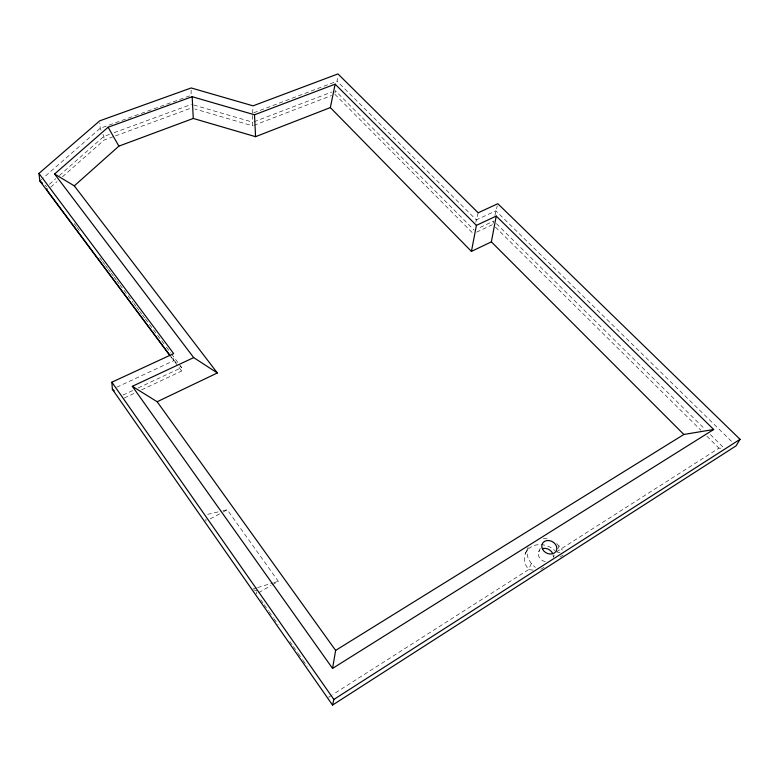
<?xml version="1.0" encoding="UTF-8"?>
<svg xmlns="http://www.w3.org/2000/svg" width="779" height="779" viewBox="0 0 779 779"><rect width="100%" height="100%" fill="white"/><g stroke="black" fill="none" stroke-linecap="round" stroke-linejoin="round"><path stroke-width="0.58" stroke-dasharray="3.9 2.92" d="M141.583 389.889L181.643 371.028L181.643 367.552L178.742 363.666M191.147 90.072L191.089 95.359L100.179 128.311L42.582 178.518M205.899 521.2L205.968 519.048M252.63 113.198L253 106.889M252.688 115.448L252.659 125.828L194.867 108.992M256.603 593.841L256.807 591.806M334.989 93.071L335.282 90.676L474.236 230.195M475.862 222.2L476.32 219.912L337.073 81.191L337.716 75.991M494.928 215.355L497.255 205.744M478.179 212.794L476.32 219.912L495.853 210.827L732.611 442.443M493.126 223.349L493.769 221.022L477.488 228.666M525.484 553.333L528.143 547.16A19.407 15.95 29 0 0 528.98 559.974L531.677 564.006L535.358 567.443M531.336 563.49L528.629 569.595L332.808 694.537M538.698 551.883L540.441 547.978M553.285 557.248L554.2 555.3M557.735 548.864L559.176 545.777M50.713 187.174L57.052 181.585M62.476 176.804L104.094 140.074L114.299 136.325M49.408 184.302L55.757 178.712M59.389 175.518L103.87 136.413L109.557 134.329M39.836 180.913L41.667 179.316M540.772 569.391L544.803 566.8M559.955 557.082L563.996 554.482M331.786 695.189L328.709 697.156L331.533 698.422M556.294 551.941L718.978 448.149L722.114 448.198M258.667 592.653L271.082 585.496M272.114 584.902L278.317 581.319L227.244 509.758L222.628 510.849M210.164 518.911L221.908 512.621M222.979 512.046L227.244 509.758M124.26 398.04L133.998 393.453M476.573 232.161L492.805 224.518M122.975 395.099L132.751 390.513M138.185 387.961L181.643 367.552L179.881 366.033M116.743 387.221L173.717 360.716L173.688 355.974M253.779 125.4L331.464 95.554M254.003 121.787L331.893 91.98M253.75 112.77L337.073 81.191M115.428 135.906L191.4 107.989M114.104 132.664L191.439 104.347M252.99 588.982L256.447 587.931M257.596 587.59L272.562 583.062M273.711 582.711L278.317 581.319M207.633 514.364L221.479 511.112M533.118 570.111L528.629 569.595L526.302 566.099A19.261 15.892 29.3 0 1 530.762 547.121A19.261 15.892 29.3 0 1 553.129 549.039L554.716 550.49M556.946 551.99L560.033 552.72M253.866 589.907L256.914 590.784M193.757 105.019L252.873 122.215M44.968 185.246L46.682 186.697M176.356 362.995L170.815 356.821M556.781 543.586L562.38 550.169M496.369 223.583L705.151 429.443M710.341 434.565L723.34 447.38M495.395 227.078L700.847 430.222M706.894 436.201L718.978 448.149M334.843 94.259L473.32 233.69M74.258 223.641L76.43 226.562M77.16 227.536L79.331 230.448M99.654 257.674L101.835 260.595M102.555 261.569L104.737 264.48M105.457 265.454L107.638 268.375M108.359 269.349L110.54 272.261M111.261 273.234L113.442 276.156M114.162 277.129L116.344 280.041M117.064 281.015L119.245 283.936M119.966 284.9L133.034 302.408M133.754 303.382L135.935 306.293M136.656 307.267L138.837 310.188M139.558 311.162L141.739 314.073M142.46 315.047L144.641 317.968M145.371 318.932L165.684 346.158M166.414 347.132L170.767 352.965M171.487 353.939L178.021 362.693M170.786 356.461L181.643 371.028M260.761 599.801L263.536 603.774M264.227 604.767L268.385 610.726M269.086 611.719L273.244 617.689M273.935 618.682L278.093 624.641M289.885 641.526L292.661 645.499M293.352 646.492L297.51 652.451M298.201 653.445L302.359 659.404M303.06 660.397L307.218 666.357M101.104 130.336L100.179 128.311L99.839 122.975M102.945 134.387L103.87 136.413L104.094 140.074M545.29 561.63A7.761 6.378 29 0 1 540.149 558.621L539.068 557.014A7.761 6.378 29 0 1 539.555 550.461M553.061 554.823A7.761 6.378 29 0 1 553.197 556.576M543.284 538.396A19.407 15.95 29 0 1 549.779 539.604"/><path stroke-width="1.17" d="M193.689 357.61L54.588 174.009L108.125 127.23L192.17 96.713L254.499 114.786L335.136 84.151L330.345 107.58L471.431 251.393L476.407 225.365L496.242 216.085L713.691 429.482L332.565 668.411L335.632 650.407L157.163 401.74L132.333 386.306L193.689 357.61L217.341 372.956L157.163 401.74M471.431 251.393L491.364 241.86L496.242 216.085M38.95 173.415L173.678 353.608L111.874 382.187L112.361 389.257L332.536 705.083L333.86 699.445L740.05 439.327L497.82 203.708L478.179 212.794L337.969 73.917L253.058 105.837L191.167 87.959L99.702 120.842L38.95 173.415L39.836 180.913L170.095 355.847M740.05 439.327L736.077 445.841L332.536 705.083M54.588 174.009L74.297 185.869L118.875 146.131L193.27 118.457L255.57 136.676L330.345 107.58M335.632 650.407L683.865 434.478L713.691 429.482M112.361 389.257L114.24 390.785M39.836 180.913L42.407 183.084M335.136 84.151L476.407 225.365M491.364 241.86L683.865 434.478M74.297 185.869L217.341 372.956M169.345 354.513L47.1 190.368L46.896 188.537M132.333 386.306L332.565 668.411M111.874 382.187L333.86 699.445M108.125 127.23L118.875 146.131M192.17 96.713L193.27 118.457M254.499 114.786L255.57 136.676M542.447 548.63A7.761 6.378 29 0 1 549.867 550.149L551.337 551.503A7.761 6.378 29 0 1 552.428 553.09M542.583 549.253A7.839 6.407 28.7 0 0 555.612 551.883A7.839 6.407 28.7 0 0 549.74 540.675A7.839 6.407 28.7 0 0 542.583 549.253"/></g></svg>
